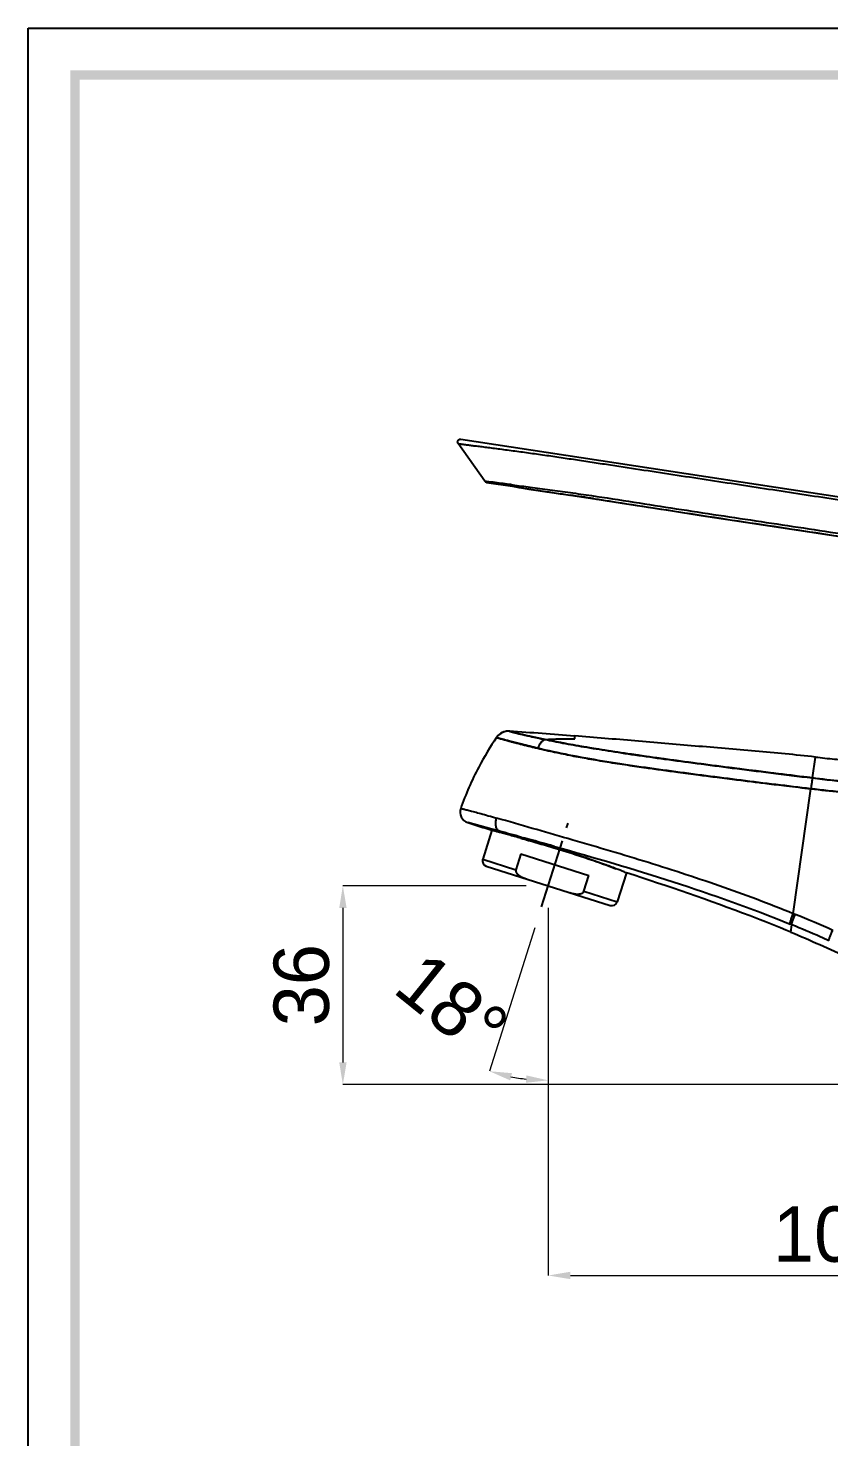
# Model space of a CAD drawing. Header units: millimetres. Extents: x 1091 to 1735, y 843 to 1297.
# Drawn here: x 1091.2 to 1236, y 1042.5 to 1297.2 of the extents above; entities that cross this region are included whole.
import ezdxf

# ---------------------------------------------------------------- set-up
doc = ezdxf.new("R2010")
doc.units = ezdxf.units.MM
doc.linetypes.add('CENTER', pattern=[2, 1.25, -0.25, 0.25, -0.25])
doc.layers.add('\\M+5B1EA\\M+5D7A2', color=1, linetype='Continuous')
doc.styles.add('Daelim Dimension', font='\x7f\x7f\x7f\x7f.TTF')
doc.dimstyles.new('DEFAULT', dxfattribs={"dimscale": 2, "dimtxt": 2, "dimasz": 2, "dimexe": 0, "dimexo": 2, "dimgap": 1, "dimtad": 1, "dimdec": 1, "dimzin": 9, "dimdsep": 46, "dimtxsty": 'Daelim Dimension', "dimcen": 0.5, "dimclrd": 252, "dimclre": 252, "dimclrt": 3, "dimadec": 1, "dimazin": 0, "dimtfac": 1, "dimtdec": 1, "dimtix": 1, "dimtmove": 0, "dimatfit": 3, "dimfxl": 0, "dimtolj": 1, "dimtzin": 1, "dimlwd": 9, "dimlwe": 9, "dimarcsym": 0})

# ---------------------------------------------------------------- blocks, each defined once
blk = doc.blocks.new('*D3')
at = {"color": 5, "lineweight": 9}
for p, q in [((1185.24, 1138.13), (1185.24, 1071.66)), ((1288.77, 1102.69), (1288.77, 1071.66)), ((1189.24, 1071.66), (1284.77, 1071.66))]:
    blk.add_line(p, q, dxfattribs=at)
at = {"color": 5}
for points in [[(1189.24, 1072.33), (1189.24, 1071), (1185.24, 1071.66)], [(1284.77, 1072.33), (1284.77, 1071), (1288.77, 1071.66)]]:
    blk.add_solid(points, dxfattribs=at)
at = {"layer": 'Defpoints', "color": 0}
for p in [(1185.24, 1142.13), (1288.77, 1106.69), (1288.77, 1071.66)]:
    blk.add_point(p, dxfattribs=at)
at = {"color": 7, "insert": (1237.01, 1079.07), "char_height": 10, "attachment_point": 5, "style": 'Daelim Dimension'}
blk.add_mtext('\\A1;104', dxfattribs=at)
blk = doc.blocks.new('*D4')
at = {"color": 5, "lineweight": 9}
for p, q in [((1181.24, 1142.13), (1148.12, 1142.13)), ((1148.12, 1138.13), (1148.12, 1110.19)), ((1261.12, 1106.19), (1148.12, 1106.19))]:
    blk.add_line(p, q, dxfattribs=at)
at = {"color": 5}
for points in [[(1147.46, 1138.13), (1148.79, 1138.13), (1148.12, 1142.13)], [(1147.46, 1110.19), (1148.79, 1110.19), (1148.12, 1106.19)]]:
    blk.add_solid(points, dxfattribs=at)
at = {"layer": 'Defpoints', "color": 0}
for p in [(1185.24, 1142.13), (1148.12, 1106.19), (1265.12, 1106.19)]:
    blk.add_point(p, dxfattribs=at)
at = {"color": 7, "insert": (1140.67, 1124.16), "char_height": 10, "attachment_point": 5, "rotation": 90, "style": 'Daelim Dimension'}
blk.add_mtext('\\A1;36', dxfattribs=at)
blk = doc.blocks.new('*D5')
at = {"color": 5, "lineweight": 9}
for p, q in [((1182.83, 1134.51), (1174.63, 1108.59)), ((1185.24, 1130.78), (1185.24, 1106.95))]:
    blk.add_line(p, q, dxfattribs=at)
blk.add_arc((1185.24, 1142.13), 35.18, 258.9689, 263.4826, dxfattribs=at)
at = {"color": 5}
for points in [[(1178.35, 1106.95), (1178.68, 1108.25), (1174.63, 1108.59)], [(1181.29, 1107.84), (1181.21, 1106.51), (1185.24, 1106.95)]]:
    blk.add_solid(points, dxfattribs=at)
at = {"layer": 'Defpoints', "color": 0}
for p in [(1188.83, 1153.47), (1185.24, 1142.13), (1184.04, 1138.32), (1185.24, 1134.78), (1181.66, 1107.13)]:
    blk.add_point(p, dxfattribs=at)
at = {"color": 7, "insert": (1167.83, 1120.54), "char_height": 10, "attachment_point": 5, "rotation": 321.129, "style": 'Daelim Dimension'}
blk.add_mtext('\\A1;18°', dxfattribs=at)

msp = doc.modelspace()

# ---------------------------------------------------------------- linework, layer by layer
at = {"color": 7, "linetype": 'Continuous'}
for p, q in [((1169.44, 1222.89), (1294.04, 1203.86)), ((1173.78, 1215.3), (1168.95, 1222.1)), ((1174.11, 1215.25), (1173.78, 1215.3)), ((1174.11, 1215.09), (1178.81, 1214.37)), ((1178.56, 1214.68), (1178.83, 1214.64)), ((1185.02, 1213.37), (1189.24, 1212.76)), ((1189.24, 1212.76), (1193.64, 1212.11)), ((1193.43, 1212.14), (1193.94, 1212.07)), ((1193.64, 1212.11), (1199.37, 1211.23)), ((1218.92, 1208.2), (1232.45, 1206.17)), ((1232.45, 1206.17), (1239.59, 1205.07)), ((1175.05, 1152.17), (1173.39, 1146.93)), ((1180.3, 1147.89), (1179.4, 1145.03)), ((1180.3, 1147.89), (1192.59, 1144)), ((1174.04, 1145.68), (1196.45, 1138.59)), ((1191.69, 1141.14), (1192.59, 1144)), ((1199.36, 1144.49), (1197.7, 1139.24)), ((1198.99, 1144.63), (1199.36, 1144.49))]:
    msp.add_line(p, q, dxfattribs=at)
at = {"color": 9, "linetype": 'Continuous'}
for p, q in [((1190.02, 1168.71), (1190.02, 1169.22)), ((1232.99, 1161.63), (1233.52, 1165.41)), ((1229.54, 1137.09), (1232.72, 1159.68)), ((1175.07, 1152.38), (1170.69, 1153.57)), ((1180.29, 1150.73), (1176.41, 1152.02)), ((1180.35, 1150.93), (1180.76, 1150.82)), ((1186.33, 1149.27), (1186.4, 1149.25)), ((1173.39, 1146.93), (1179.4, 1145.03)), ((1191.69, 1141.14), (1197.7, 1139.24)), ((1229.87, 1136.96), (1229.54, 1137.09)), ((1229.26, 1135.09), (1228.94, 1135.22)), ((1229.07, 1133.75), (1229.26, 1135.09))]:
    msp.add_line(p, q, dxfattribs=at)
at = {"color": 2}
msp.add_lwpolyline([(1091.24, 1297.22), (1735.44, 1297.22), (1735.44, 843.46), (1091.24, 843.46)], close=True, dxfattribs=at)
at = {"ltscale": 0.5}
msp.add_lwpolyline([(1091.24, 1297.22), (1735.44, 1297.22), (1735.44, 843.46), (1091.24, 843.46)], close=True, dxfattribs=at)
at = {"color": 7, "linetype": 'Continuous'}
for points in [[(1178.81, 1214.37), (1181.72, 1213.87), (1185.02, 1213.37)], [(1199.37, 1211.23), (1207.36, 1209.98), (1212.88, 1209.12), (1218.92, 1208.2)]]:
    msp.add_lwpolyline(points, dxfattribs=at)
at = {"color": 6, "linetype": 'Continuous'}
for points in [[(1177.17, 1169.94), (1176.68, 1169.7), (1176.26, 1169.37), (1175.91, 1168.96)], [(1178.24, 1170.09), (1177.69, 1170.07), (1177.17, 1169.94)]]:
    msp.add_lwpolyline(points, dxfattribs=at)
at = {"color": 7, "linetype": 'Continuous'}
for centre, radius, start, end in [((1174.18, 1215.59), 0.5, 215.3284, 261.3207), ((1009.28, -16.06), 1241.94, 81.47277, 81.66827), ((1178.05, 1167.49), 2.6, 85.9769, 145.6987), ((1061.21, -507.44), 1681.6, 85.60673, 86.00931), ((1221.8, 1137.64), 55.56, 145.6898, 152.1411), ((1221.43, 1137.86), 55.13, 152.1643, 160.6412), ((1171.3, 1155.47), 2, 160.6149, 252.1358), ((1495.98, 2163.51), 1061.03, 252.14703, 252.39411), ((1174.34, 1146.63), 1, 162.4515, 252.4515), ((1139.89, 994.96), 160.92, 68.4532, 69.033), ((1196.75, 1139.54), 1, 252.4515, 342.4515)]:
    msp.add_arc(centre, radius, start, end, dxfattribs=at)
at = {"color": 9, "linetype": 'Continuous'}
for centre, radius, start, end in [((646.11, -787.06), 2010.28, 74.58822, 74.70469), ((807.76, -200.76), 1402.1, 74.3355, 74.57206), ((1161.21, 965.6), 184.6, 65.8752, 68.1654)]:
    msp.add_arc(centre, radius, start, end, dxfattribs=at)
at = {"color": 7, "linetype": 'Continuous'}
for points, knots in [([(1168.95, 1222.11), (1168.92, 1222.15), (1168.88, 1222.24), (1168.85, 1222.43), (1168.91, 1222.67), (1169.1, 1222.84), (1169.28, 1222.9), (1169.38, 1222.89), (1169.43, 1222.89)], [0, 0, 0, 0, 0.128262, 0.258649, 0.5, 0.741351, 0.871738, 1, 1, 1, 1]), ([(1168.95, 1222.1), (1168.95, 1222.1), (1168.96, 1222.1), (1168.97, 1222.1), (1168.99, 1222.1), (1169.02, 1222.09), (1169.05, 1222.09), (1169.12, 1222.08), (1169.22, 1222.07), (1169.37, 1222.04), (1169.55, 1222.02), (1169.77, 1221.99), (1170.03, 1221.95), (1170.31, 1221.92), (1170.76, 1221.86), (1171.41, 1221.77), (1172.28, 1221.66), (1173.28, 1221.54), (1174.38, 1221.4), (1175.58, 1221.25), (1176.86, 1221.08), (1178.66, 1220.85), (1181, 1220.53), (1183.88, 1220.13), (1186.82, 1219.7), (1189.79, 1219.26), (1192.78, 1218.81), (1196.77, 1218.2), (1201.78, 1217.43), (1207.78, 1216.52), (1213.8, 1215.6), (1219.81, 1214.69), (1225.83, 1213.77), (1233.85, 1212.54), (1243.89, 1211.01), (1251.91, 1209.78), (1255.93, 1209.17)], [0, 0, 0, 0, 0.000046, 0.000183, 0.000412, 0.000734, 0.001151, 0.001663, 0.002977, 0.004684, 0.006788, 0.00929, 0.012191, 0.015489, 0.01918, 0.027724, 0.037766, 0.049223, 0.061943, 0.075741, 0.09041, 0.105748, 0.137824, 0.171052, 0.204915, 0.239126, 0.273518, 0.307992, 0.377031, 0.446141, 0.515308, 0.584516, 0.653746, 0.722984, 0.861466, 1, 1, 1, 1]), ([(1178.56, 1214.68), (1177.6, 1214.8), (1176.11, 1214.98), (1174.63, 1215.18), (1174.11, 1215.25)], [0, 0, 0, 0, 0.647336, 1, 1, 1, 1]), ([(1178.81, 1214.37), (1178.75, 1214.39), (1178.62, 1214.47), (1178.57, 1214.61), (1178.56, 1214.68)], [0, 0, 0, 0, 0.454061, 1, 1, 1, 1]), ([(1178.81, 1214.37), (1179.57, 1214.24), (1181.17, 1213.98), (1183.68, 1213.59), (1186.36, 1213.19), (1188.2, 1212.92), (1189.13, 1212.78)], [0, 0, 0, 0, 0.219682, 0.466968, 0.72912, 1, 1, 1, 1]), ([(1178.83, 1214.64), (1179.88, 1214.5), (1182.11, 1214.2), (1185.58, 1213.73), (1189.27, 1213.24), (1194.33, 1212.52), (1200.7, 1211.52), (1208.35, 1210.32), (1216.02, 1209.15), (1223.7, 1207.99), (1231.38, 1206.84), (1236.5, 1206.06), (1239.06, 1205.66)], [0, 0, 0, 0, 0.052271, 0.11083, 0.172461, 0.235514, 0.3627, 0.489983, 0.61737, 0.744887, 0.872448, 1, 1, 1, 1]), ([(1193.94, 1212.07), (1194.8, 1211.94), (1198.23, 1211.41), (1201.66, 1210.87), (1204.23, 1210.47)], [0, 0, 0, 0, 0.249856, 1, 1, 1, 1]), ([(1204.5, 1210.43), (1207.37, 1209.98), (1213.12, 1209.09), (1221.74, 1207.79), (1230.38, 1206.49), (1236.14, 1205.61), (1239.01, 1205.17)], [0, 0, 0, 0, 0.249647, 0.499671, 0.749851, 1, 1, 1, 1]), ([(1233.52, 1165.41), (1234.1, 1165.35), (1235.25, 1165.22), (1236.96, 1165.05), (1238.63, 1164.89), (1240.27, 1164.79), (1241.84, 1164.79), (1243.34, 1164.96), (1244.52, 1165.3), (1245.39, 1165.71), (1246.21, 1166.24), (1247.14, 1167.1), (1248.42, 1168.8), (1249.61, 1171.38), (1250.43, 1174.91), (1250.66, 1177.41), (1250.74, 1178.72)], [0, 0, 0, 0, 0.06547, 0.130099, 0.193629, 0.255397, 0.314619, 0.371007, 0.425144, 0.451956, 0.479043, 0.534895, 0.593623, 0.717786, 0.85176, 1, 1, 1, 1]), ([(1178.24, 1170.09), (1178.32, 1170.06), (1178.66, 1169.96), (1179.43, 1169.75), (1180.74, 1169.44), (1182.55, 1169.04), (1183.92, 1168.74), (1184.68, 1168.58)], [0, 0, 0, 0, 0.039181, 0.159184, 0.363012, 0.646916, 1, 1, 1, 1]), ([(1184.68, 1168.58), (1183.92, 1168.74), (1182.55, 1169.04), (1180.74, 1169.44), (1179.43, 1169.75), (1178.66, 1169.96), (1178.32, 1170.06), (1178.24, 1170.09)], [0, 0, 0, 0, 0.353102, 0.637011, 0.840831, 0.960823, 1, 1, 1, 1]), ([(1183.35, 1167), (1182.38, 1167.23), (1180.78, 1167.63), (1178.73, 1168.15), (1177.33, 1168.54), (1176.45, 1168.79), (1176.02, 1168.92), (1175.91, 1168.96)], [0, 0, 0, 0, 0.388711, 0.64251, 0.82584, 0.953527, 1, 1, 1, 1]), ([(1175.91, 1168.96), (1175.99, 1168.93), (1176.28, 1168.84), (1176.93, 1168.66), (1177.91, 1168.37), (1179.26, 1168.02), (1181.09, 1167.55), (1182.51, 1167.2), (1183.35, 1167)], [0, 0, 0, 0, 0.034219, 0.11933, 0.26184, 0.430792, 0.664162, 1, 1, 1, 1]), ([(1183.35, 1167), (1184.36, 1166.76), (1186.41, 1166.3), (1189.46, 1165.67), (1192.64, 1165.09), (1195.98, 1164.52), (1199.47, 1163.98), (1202.74, 1163.51), (1205.8, 1163.08), (1208.94, 1162.65), (1212.14, 1162.23), (1215.55, 1161.78), (1218.74, 1161.38), (1221.87, 1160.99), (1225, 1160.61), (1228.57, 1160.17), (1231.24, 1159.85), (1232.72, 1159.68)], [0, 0, 0, 0, 0.062266, 0.126109, 0.187429, 0.25623, 0.329682, 0.3995, 0.455222, 0.514845, 0.590344, 0.649147, 0.72147, 0.783427, 0.838727, 0.910458, 1, 1, 1, 1]), ([(1184.68, 1168.58), (1185.74, 1168.36), (1188.07, 1167.9), (1191.87, 1167.22), (1196.23, 1166.52), (1201.09, 1165.78), (1206.44, 1165.02), (1212.31, 1164.24), (1218.7, 1163.4), (1225.65, 1162.54), (1230.48, 1161.94), (1232.99, 1161.63)], [0, 0, 0, 0, 0.066468, 0.146018, 0.237228, 0.337428, 0.448255, 0.569367, 0.701165, 0.844513, 1, 1, 1, 1]), ([(1233, 1161.63), (1230.47, 1161.94), (1225.63, 1162.54), (1218.65, 1163.41), (1212.25, 1164.25), (1206.38, 1165.03), (1201.03, 1165.79), (1196.18, 1166.52), (1191.84, 1167.22), (1188.06, 1167.9), (1185.74, 1168.36), (1184.68, 1168.58)], [0, 0, 0, 0, 0.15622, 0.300013, 0.432013, 0.553135, 0.663808, 0.76374, 0.85463, 0.933829, 1, 1, 1, 1]), ([(1233.52, 1165.41), (1229.91, 1165.82), (1222.66, 1166.5), (1211.78, 1167.4), (1200.9, 1168.34), (1193.65, 1168.94), (1190.02, 1169.22)], [0, 0, 0, 0, 0.249986, 0.500011, 0.750033, 1, 1, 1, 1]), ([(1232.99, 1161.63), (1234.18, 1161.49), (1236.52, 1161.21), (1239.99, 1160.84), (1242.26, 1160.62), (1243.38, 1160.53)], [0, 0, 0, 0, 0.343279, 0.677011, 1, 1, 1, 1]), ([(1243.23, 1158.65), (1241.97, 1158.73), (1239.49, 1158.93), (1235.99, 1159.3), (1233.75, 1159.55), (1232.72, 1159.68)], [0, 0, 0, 0, 0.360105, 0.705198, 1, 1, 1, 1]), ([(1180.3, 1150.73), (1179.91, 1150.83), (1179.18, 1151.04), (1178.15, 1151.32), (1177.37, 1151.54), (1176.81, 1151.69), (1176.45, 1151.79), (1176.13, 1151.88), (1175.85, 1151.95), (1175.61, 1152.02), (1175.41, 1152.07), (1175.28, 1152.11), (1175.19, 1152.14), (1175.14, 1152.15), (1175.1, 1152.16), (1175.08, 1152.17), (1175.06, 1152.17), (1175.05, 1152.17), (1175.05, 1152.17), (1175.05, 1152.17)], [0, 0, 0, 0, 0.220185, 0.417911, 0.590327, 0.666246, 0.734932, 0.796134, 0.84963, 0.895229, 0.932764, 0.9621, 0.973658, 0.98313, 0.990506, 0.995778, 0.997625, 0.998944, 1, 1, 1, 1]), ([(1180.3, 1150.73), (1180.76, 1150.6), (1182.75, 1150.04), (1184.74, 1149.47), (1186.26, 1149.01)], [0, 0, 0, 0, 0.229919, 1, 1, 1, 1]), ([(1186.26, 1149.01), (1188.41, 1148.37), (1192.17, 1147.17), (1195.88, 1145.83), (1197.47, 1145.22)], [0, 0, 0, 0, 0.568364, 1, 1, 1, 1]), ([(1179.4, 1145.03), (1179.37, 1144.92), (1179.38, 1144.68), (1179.55, 1144.38), (1179.79, 1144.14), (1180.06, 1143.93), (1180.36, 1143.76), (1180.77, 1143.56), (1181.09, 1143.45), (1181.31, 1143.38)], [0, 0, 0, 0, 0.123681, 0.248489, 0.373649, 0.498903, 0.624187, 0.749482, 1, 1, 1, 1]), ([(1229.07, 1133.75), (1226.64, 1134.76), (1216.85, 1138.65), (1206.87, 1142.05), (1199.36, 1144.49)], [0, 0, 0, 0, 0.2501, 1, 1, 1, 1]), ([(1189.18, 1140.89), (1189.4, 1140.82), (1189.73, 1140.73), (1190.17, 1140.65), (1190.52, 1140.63), (1190.86, 1140.64), (1191.19, 1140.7), (1191.51, 1140.85), (1191.66, 1141.04), (1191.69, 1141.14)], [0, 0, 0, 0, 0.250518, 0.375813, 0.501097, 0.626351, 0.75151, 0.876319, 1, 1, 1, 1]), ([(1229.07, 1133.75), (1230.84, 1133.02), (1234.37, 1131.51), (1239.61, 1129.11), (1244.76, 1126.51), (1249.73, 1123.59), (1254.39, 1120.24), (1258.6, 1116.34), (1262.19, 1111.8), (1263.96, 1108.34), (1264.65, 1106.52)], [0, 0, 0, 0, 0.124621, 0.24987, 0.375437, 0.500503, 0.624742, 0.748671, 0.873165, 1, 1, 1, 1])]:
    msp.add_open_spline(points, degree=3, knots=knots, dxfattribs=at)
at = {"color": 9, "linetype": 'Continuous'}
for points, knots in [([(1178.24, 1170.09), (1178.25, 1170.09), (1178.28, 1170.07), (1178.36, 1170.05), (1178.48, 1170.01), (1178.66, 1169.96), (1178.9, 1169.9), (1179.32, 1169.79), (1179.97, 1169.62), (1180.91, 1169.4), (1182.03, 1169.15), (1183.31, 1168.87), (1184.21, 1168.68), (1184.68, 1168.58)], [0, 0, 0, 0, 0.004208, 0.01613, 0.036063, 0.06427, 0.10084, 0.145799, 0.260705, 0.407155, 0.58202, 0.781045, 1, 1, 1, 1]), ([(1175.91, 1168.96), (1175.9, 1168.96), (1175.92, 1168.96), (1175.92, 1168.95), (1175.94, 1168.95), (1175.97, 1168.94), (1176.02, 1168.92), (1176.09, 1168.9), (1176.17, 1168.88), (1176.26, 1168.85), (1176.42, 1168.8), (1176.66, 1168.73), (1176.99, 1168.64), (1177.38, 1168.53), (1177.84, 1168.4), (1178.36, 1168.26), (1179.16, 1168.04), (1180.29, 1167.75), (1181.76, 1167.38), (1182.8, 1167.13), (1183.35, 1167)], [0, 0, 0, 0, 0.000921, 0.002089, 0.003734, 0.008479, 0.015194, 0.023918, 0.034691, 0.04755, 0.062525, 0.098857, 0.14376, 0.19729, 0.259241, 0.32918, 0.406665, 0.582217, 0.78151, 1, 1, 1, 1]), ([(1184.68, 1168.58), (1184.39, 1168.51), (1183.98, 1168.16), (1183.59, 1167.58), (1183.42, 1167.2), (1183.35, 1167)], [0, 0, 0, 0, 0.426411, 0.698521, 1, 1, 1, 1]), ([(1184.68, 1168.58), (1184.55, 1168.55), (1184.27, 1168.41), (1183.91, 1168.06), (1183.59, 1167.58), (1183.42, 1167.2), (1183.35, 1167)], [0, 0, 0, 0, 0.194987, 0.425116, 0.696291, 1, 1, 1, 1]), ([(1232.72, 1159.68), (1230.61, 1159.93), (1226.41, 1160.43), (1220.1, 1161.2), (1213.81, 1162.01), (1207.53, 1162.84), (1201.28, 1163.71), (1195.08, 1164.65), (1189.11, 1165.72), (1185.22, 1166.56), (1183.35, 1167)], [0, 0, 0, 0, 0.127321, 0.25449, 0.381506, 0.508389, 0.635108, 0.761113, 0.884622, 1, 1, 1, 1]), ([(1232.99, 1161.63), (1230.93, 1161.89), (1226.81, 1162.39), (1221.67, 1163.03), (1217.57, 1163.55), (1214.49, 1163.95), (1211.42, 1164.35), (1208.35, 1164.77), (1205.28, 1165.19), (1202.22, 1165.63), (1199.68, 1166), (1197.65, 1166.3), (1195.64, 1166.61), (1193.15, 1167.01), (1189.33, 1167.66), (1186.52, 1168.2), (1184.68, 1168.58)], [0, 0, 0, 0, 0.127506, 0.254817, 0.3184, 0.381928, 0.445426, 0.508869, 0.572306, 0.635613, 0.698795, 0.730249, 0.761607, 0.823882, 0.885084, 1, 1, 1, 1]), ([(1184.69, 1168.58), (1185.57, 1168.64), (1187.35, 1168.72), (1189.13, 1168.72), (1190.02, 1168.71)], [0, 0, 0, 0, 0.500068, 1, 1, 1, 1]), ([(1232.99, 1161.63), (1232.94, 1161.35), (1232.84, 1160.7), (1232.76, 1160.05), (1232.72, 1159.68)], [0, 0, 0, 0, 0.431391, 1, 1, 1, 1]), ([(1232.99, 1161.63), (1232.96, 1161.46), (1232.9, 1161.06), (1232.81, 1160.41), (1232.75, 1159.93), (1232.72, 1159.68)], [0, 0, 0, 0, 0.267281, 0.611079, 1, 1, 1, 1]), ([(1233, 1161.63), (1232.96, 1161.46), (1232.9, 1161.06), (1232.81, 1160.41), (1232.75, 1159.93), (1232.72, 1159.68)], [0, 0, 0, 0, 0.267266, 0.611081, 1, 1, 1, 1]), ([(1243.38, 1160.53), (1242.52, 1160.6), (1240.78, 1160.76), (1237.32, 1161.12), (1234.72, 1161.42), (1232.99, 1161.63)], [0, 0, 0, 0, 0.249881, 0.499881, 1, 1, 1, 1]), ([(1232.72, 1159.68), (1234.46, 1159.47), (1237.97, 1159.08), (1241.48, 1158.76), (1243.23, 1158.65)], [0, 0, 0, 0, 0.499985, 1, 1, 1, 1]), ([(1169.42, 1156.14), (1169.42, 1156.14), (1169.43, 1156.13), (1169.44, 1156.13), (1169.47, 1156.12), (1169.5, 1156.12), (1169.55, 1156.1), (1169.64, 1156.08), (1169.78, 1156.05), (1170, 1156), (1170.26, 1155.93), (1170.59, 1155.85), (1170.97, 1155.75), (1171.42, 1155.63), (1172.12, 1155.45), (1173.12, 1155.17), (1174.46, 1154.8), (1175.41, 1154.53), (1175.91, 1154.38)], [0, 0, 0, 0, 0.000772, 0.003097, 0.007048, 0.012691, 0.020093, 0.029322, 0.053528, 0.085803, 0.126616, 0.1764, 0.235288, 0.303244, 0.380208, 0.559327, 0.767749, 1, 1, 1, 1]), ([(1176.41, 1152.02), (1176.33, 1152.04), (1176.19, 1152.13), (1176.01, 1152.33), (1175.88, 1152.59), (1175.76, 1153.01), (1175.73, 1153.63), (1175.83, 1154.13), (1175.91, 1154.38)], [0, 0, 0, 0, 0.0908, 0.1895, 0.299475, 0.421972, 0.69884, 1, 1, 1, 1]), ([(1229.54, 1137.09), (1227.32, 1137.98), (1222.87, 1139.71), (1213.88, 1142.96), (1202.53, 1146.64), (1189.08, 1150.59), (1180.21, 1153.14), (1175.91, 1154.38)], [0, 0, 0, 0, 0.127188, 0.254449, 0.50874, 0.762006, 1, 1, 1, 1]), ([(1176.41, 1152.02), (1176.29, 1152.05), (1175.84, 1152.17), (1175.4, 1152.29), (1175.07, 1152.38)], [0, 0, 0, 0, 0.25827, 1, 1, 1, 1]), ([(1186.26, 1149.01), (1185.73, 1149.17), (1183.75, 1149.76), (1181.76, 1150.32), (1180.29, 1150.73)], [0, 0, 0, 0, 0.266114, 1, 1, 1, 1]), ([(1197.47, 1145.22), (1196.78, 1145.49), (1195.19, 1146.09), (1191.47, 1147.4), (1188.41, 1148.37), (1186.26, 1149.01)], [0, 0, 0, 0, 0.18818, 0.430506, 1, 1, 1, 1]), ([(1186.4, 1149.25), (1193.57, 1147.24), (1207.91, 1143.05), (1222.01, 1138.05), (1228.94, 1135.22)], [0, 0, 0, 0, 0.498784, 1, 1, 1, 1]), ([(1228.94, 1135.22), (1228.93, 1135.25), (1228.94, 1135.32), (1228.97, 1135.46), (1229.02, 1135.64), (1229.09, 1135.88), (1229.18, 1136.15), (1229.33, 1136.56), (1229.45, 1136.87), (1229.54, 1137.09)], [0, 0, 0, 0, 0.041559, 0.112672, 0.211893, 0.336388, 0.482245, 0.644945, 1, 1, 1, 1]), ([(1229.26, 1135.09), (1229.26, 1135.12), (1229.26, 1135.19), (1229.29, 1135.33), (1229.34, 1135.51), (1229.41, 1135.75), (1229.5, 1136.02), (1229.65, 1136.43), (1229.78, 1136.74), (1229.87, 1136.96)], [0, 0, 0, 0, 0.041527, 0.112635, 0.211868, 0.336386, 0.482266, 0.64498, 1, 1, 1, 1]), ([(1235.96, 1132.19), (1235.44, 1132.43), (1233.22, 1133.43), (1230.98, 1134.38), (1229.26, 1135.09)], [0, 0, 0, 0, 0.23384, 1, 1, 1, 1]), ([(1235.96, 1132.19), (1235.95, 1132.22), (1235.96, 1132.3), (1236, 1132.43), (1236.06, 1132.62), (1236.14, 1132.86), (1236.25, 1133.13), (1236.42, 1133.54), (1236.56, 1133.86), (1236.66, 1134.08)], [0, 0, 0, 0, 0.04094, 0.111927, 0.211388, 0.336338, 0.48268, 0.645694, 1, 1, 1, 1])]:
    msp.add_open_spline(points, degree=3, knots=knots, dxfattribs=at)
at = {"color": 5, "ltscale": 40}
for points in [[(1098.88, 1289.58), (1100.53, 1289.58), (1098.88, 858.75), (1100.53, 860.4)], [(1099.71, 1289.58), (1099.71, 1287.93), (1726.97, 1289.58), (1726.97, 1287.93)]]:
    msp.add_trace(points, dxfattribs=at)
at = {"layer": '\\M+5B1EA\\M+5D7A2', "linetype": 'CENTER', "ltscale": 10}
msp.add_line((1184.04, 1138.32), (1188.83, 1153.47), dxfattribs=at)

# ---------------------------------------------------------------- dimensions: what is measured, and where the dimension line sits
at = {"color": 5}
dim = msp.add_angular_dim_2l(base=(1181.66, 1107.13), line1=((1185.24, 1142.13), (1185.24, 1134.78)), line2=((1184.04, 1138.32), (1188.83, 1153.47)), dimstyle='DEFAULT', override={"dimtxt": 5, "dimclrd": 5, "dimclre": 5, "dimclrt": 7, "dimadec": 0}, dxfattribs=at)
dim.commit()
dim.dimension.update_dxf_attribs({"geometry": '*D5', "text_midpoint": (1163.16, 1114.74), "dimtype": 162})
dim = msp.add_linear_dim(base=(1148.12, 1106.19), p1=(1185.24, 1142.13), p2=(1265.12, 1106.19), angle=90, dimstyle='DEFAULT', override={"dimtxt": 5, "dimdec": 0, "dimclrd": 5, "dimclre": 5, "dimclrt": 7}, dxfattribs=at)
dim.commit()
dim.dimension.update_dxf_attribs({"geometry": '*D4', "text_midpoint": (1140.67, 1124.16)})
dim = msp.add_linear_dim(base=(1288.77, 1071.66), p1=(1185.24, 1142.13), p2=(1288.77, 1106.69), dimstyle='DEFAULT', override={"dimtxt": 5, "dimdec": 0, "dimclrd": 5, "dimclre": 5, "dimclrt": 7}, dxfattribs=at)
dim.commit()
dim.dimension.update_dxf_attribs({"geometry": '*D3', "text_midpoint": (1237.01, 1079.07)})

doc.saveas('drawing.dxf')
